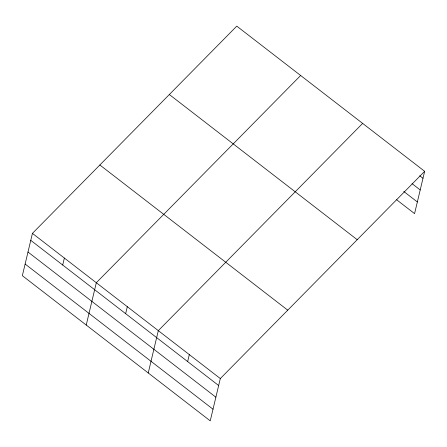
<?xml version="1.0" encoding="UTF-8"?>
<svg xmlns="http://www.w3.org/2000/svg" width="447" height="447" viewBox="0 0 447 447"><rect width="100%" height="100%" fill="white"/><g stroke="black" fill="none" stroke-linecap="round" stroke-linejoin="round"><path stroke-width="0.67" d="M32.43 233.379L22.35 275.687L210.235 420.867L220.315 378.559L424.65 171.313L236.765 26.133L32.43 233.379L220.315 378.559M62.709 265.032L64.368 258.059M86.232 325.047L96.312 282.739L300.647 75.493M125.652 313.665L127.311 306.692M148.236 372.954L158.311 330.646L362.646 123.406M187.651 361.578L189.316 354.6M424.65 171.313L414.57 213.621L396.623 199.753M419.727 175.766L422.991 178.286M412.05 183.644L420.208 189.947M403.753 191.456L417.347 201.96M169.335 94.524L357.22 239.704M99.86 164.988L287.745 310.168M30.77 240.352L218.656 385.532M27.988 252.013L215.879 397.193M25.127 264.026L213.012 409.206"/></g></svg>
